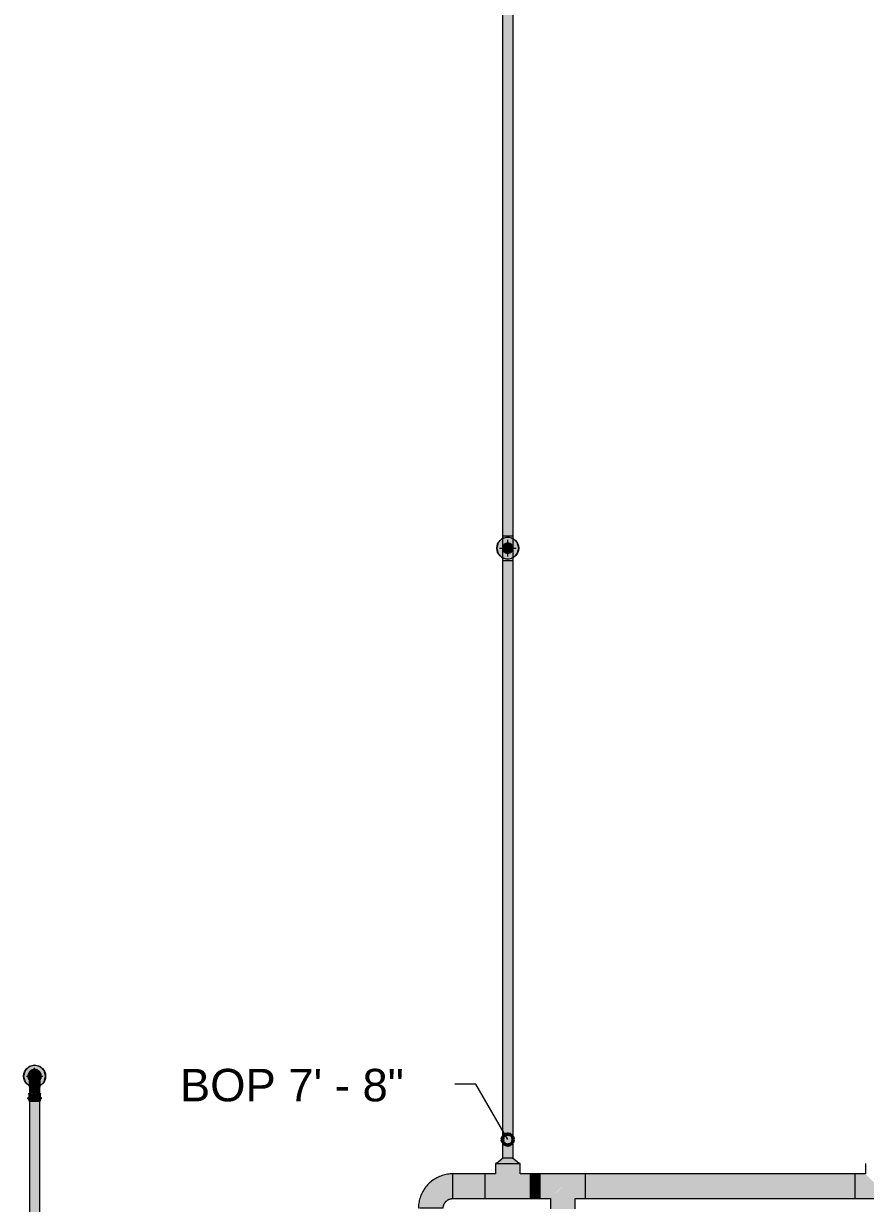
# Model space of a CAD drawing. Header units: inches. Extents: x -3385 to 41, y 7 to 1342.
# Drawn here: x -2274 to -2121, y 656.6 to 871.1 of the extents above; entities that cross this region are included whole.
import ezdxf

# ---------------------------------------------------------------- set-up
doc = ezdxf.new("R2010")
doc.units = ezdxf.units.IN
doc.header["$MEASUREMENT"] = 0
for name, color, linetype, lineweight in [('A-ANNO-NOTE', 131, 'Continuous', 9), ('G-ANNO-DIMS', 111, 'Continuous', 9), ('P-PIPE', 3, 'Continuous', 9), ('P-PIPE-CNTR', 3, 'Continuous', 9)]:
    doc.layers.add(name, color=color, linetype=linetype, lineweight=lineweight)
doc.styles.add('Arial', font='arial.ttf', dxfattribs={"height": 5.901198})

# ---------------------------------------------------------------- blocks, each defined once
blk = doc.blocks.new('Elbow - Welded - Generic - Standard-1105308-LOWER PARKING')
at = {"layer": 'P-PIPE'}
blk.add_hatch(color=256, dxfattribs=at).paths.add_polyline_path([(-2197.74, 655.73), (-2197.51, 656.61), (-2196.86, 657.26), (-2195.98, 657.49), (-2195.97, 658.39), (-2195.98, 661.99), (-2197.6, 661.78), (-2199.11, 661.15), (-2200.41, 660.16), (-2201.4, 658.86), (-2202.03, 657.35), (-2202.24, 655.73), (-2201.11, 655.73), (-2197.78, 655.73)], flags=0)
at = {"layer": 'P-PIPE', "flags": 128}
for points in [[(-2199.64, 660.81), (-2199.84, 660.66), (-2200.04, 660.5), (-2200.22, 660.33), (-2200.4, 660.16), (-2200.58, 659.98), (-2200.74, 659.79), (-2200.9, 659.6), (-2201.05, 659.4), (-2201.2, 659.19), (-2201.33, 658.98), (-2201.46, 658.76), (-2201.57, 658.54), (-2201.68, 658.32), (-2201.78, 658.09), (-2201.87, 657.85), (-2201.95, 657.62), (-2202.02, 657.38), (-2202.08, 657.13), (-2202.13, 656.89), (-2202.18, 656.64), (-2202.21, 656.39), (-2202.23, 656.14), (-2202.24, 655.89), (-2202.24, 655.73)], [(-2195.98, 661.99), (-2196.23, 661.99), (-2196.48, 661.97), (-2196.73, 661.95), (-2196.98, 661.91), (-2197.22, 661.87), (-2197.47, 661.81), (-2197.71, 661.75), (-2197.95, 661.67), (-2198.18, 661.59), (-2198.42, 661.5), (-2198.65, 661.4), (-2198.87, 661.28), (-2199.09, 661.16), (-2199.31, 661.04), (-2199.52, 660.9), (-2199.64, 660.81)], [(-2197.74, 655.73), (-2197.74, 655.8), (-2197.74, 655.87), (-2197.73, 655.94), (-2197.72, 656.01), (-2197.71, 656.08), (-2197.69, 656.15), (-2197.67, 656.22), (-2197.65, 656.28), (-2197.63, 656.35), (-2197.6, 656.41), (-2197.57, 656.48), (-2197.54, 656.54), (-2197.51, 656.6), (-2197.47, 656.67), (-2197.43, 656.72), (-2197.39, 656.78), (-2197.35, 656.84), (-2197.3, 656.89), (-2197.26, 656.94), (-2197.21, 656.99), (-2197.16, 657.04), (-2197.1, 657.09), (-2197.05, 657.13), (-2197.01, 657.16)], [(-2197.01, 657.16), (-2196.95, 657.2), (-2196.89, 657.24), (-2196.83, 657.27), (-2196.77, 657.31), (-2196.7, 657.34), (-2196.64, 657.36), (-2196.57, 657.39), (-2196.51, 657.41), (-2196.44, 657.43), (-2196.37, 657.45), (-2196.3, 657.46), (-2196.23, 657.47), (-2196.16, 657.48), (-2196.09, 657.49), (-2196.02, 657.49), (-2195.98, 657.49)]]:
    blk.add_lwpolyline(points, dxfattribs=at)
at = {"layer": 'P-PIPE'}
for centre, major_axis, ratio, start_param, end_param in [((-2195.98, 659.74), (0, 2.25), 0.00289, 6.023469, 6.283185), ((-2195.98, 659.74), (0, 2.25), 0.00289, 5.76167, 6.022055), ((-2195.98, 659.74), (0, 2.25), 0.00289, 5.49987, 5.759952), ((-2195.98, 659.74), (0, 2.25), 0.00289, 5.238071, 5.498007), ((-2195.98, 659.74), (0, 2.25), 0.00289, 4.976272, 5.236112), ((-2195.98, 659.74), (0, 2.25), 0.00289, 4.714472, 4.974236), ((-2195.98, 659.74), (0, 2.25), 0.00289, 4.452673, 4.712366), ((-2195.98, 659.74), (0, 2.25), 0.00289, 4.190874, 4.45049), ((-2195.98, 659.74), (0, 2.25), 0.00289, 3.929074, 4.188595), ((-2195.98, 659.74), (0, 2.25), 0.00289, 3.405475, 3.664554), ((-2195.98, 659.74), (0, 2.25), 0.00289, 3.143676, 3.27354), ((-2195.98, 659.74), (0, 2.25), 0.00289, 3.667275, 3.926651), ((-2199.99, 655.73), (2.25, 0), 0.002083, 3.00924, 3.138703), ((-2199.99, 655.73), (2.25, 0), 0.002083, 2.747441, 2.876904), ((-2199.99, 655.73), (2.25, 0), 0.002083, 2.356663, 2.615104), ((-2199.99, 655.73), (2.25, 0), 0.002083, 2.094664, 2.353305), ((-2199.99, 655.73), (2.25, 0), 0.002083, 1.832733, 2.091506), ((-2199.99, 655.73), (-2.25, 0), 0.002083, 4.712421, 4.971299), ((-2199.99, 655.73), (2.25, 0), 0.002083, 1.308931, 1.567907), ((-2199.99, 655.73), (2.25, 0), 0.002083, 1.047025, 1.306107), ((-2199.99, 655.73), (2.25, 0), 0.002083, 0.785093, 1.044308), ((-2199.99, 655.73), (2.25, 0), 0.002083, 0.523092, 0.782509), ((-2199.99, 655.73), (2.25, 0), 0.002083, 0.391246, 0.520709), ((-2199.99, 655.73), (2.25, 0), 0.002083, 0, 0.25891)]:
    blk.add_ellipse(centre, major_axis=major_axis, ratio=ratio, start_param=start_param, end_param=end_param, dxfattribs=at)
blk = doc.blocks.new('Victaulic-VicPress316-Elbow 90-45deg Style P568_P571 - Standard-V7-LOWER PARKING')
at = {"layer": 'P-PIPE'}
for points in [[(-2272, 678.52), (-2272, 678.68), (-2272.62, 678.89), (-2273.01, 679.42), (-2273.01, 680.07), (-2272.62, 680.6), (-2272, 680.8), (-2272, 680.97), (-2272.24, 680.94), (-2272.47, 680.87), (-2272.89, 680.57), (-2273.05, 680.38), (-2273.17, 680.07), (-2273.22, 679.74), (-2273.17, 679.4), (-2273.02, 679.08), (-2272.85, 678.89), (-2272.47, 678.61), (-2272.24, 678.54)], [(-2272, 678.68), (-2272, 678.79), (-2272.26, 678.83), (-2272.48, 678.92), (-2272.67, 679.07), (-2272.82, 679.27), (-2272.92, 679.5), (-2272.95, 679.74), (-2272.9, 680.04), (-2272.89, 680.05), (-2272.82, 680.22), (-2272.67, 680.41), (-2272.48, 680.57), (-2272.25, 680.66), (-2272, 680.69), (-2272, 680.8), (-2272.62, 680.6), (-2273.01, 680.07), (-2273.01, 679.42), (-2272.62, 678.89), (-2272, 678.68)], [(-2272, 678.52), (-2271.76, 678.54), (-2271.53, 678.61), (-2271.11, 678.92), (-2270.95, 679.11), (-2270.83, 679.41), (-2270.78, 679.74), (-2270.84, 680.09), (-2270.95, 680.38), (-2271.15, 680.6), (-2271.53, 680.87), (-2272, 680.88), (-2272, 680.8), (-2271.38, 680.6), (-2270.99, 680.07), (-2270.99, 679.42), (-2271.38, 678.89), (-2272, 678.68), (-2272, 678.54)], [(-2272, 678.68), (-2271.38, 678.89), (-2270.99, 679.42), (-2270.99, 680.07), (-2271.38, 680.6), (-2272, 680.8), (-2272, 680.69), (-2271.74, 680.65), (-2271.53, 680.57), (-2271.33, 680.41), (-2271.18, 680.22), (-2271.08, 679.99), (-2271.05, 679.74), (-2271.1, 679.45), (-2271.11, 679.43), (-2271.18, 679.27), (-2271.33, 679.07), (-2271.53, 678.92), (-2271.75, 678.83), (-2272, 678.79), (-2272, 678.72)], [(-2272.25, 677.73), (-2272, 677.73), (-2272, 678.52), (-2272.26, 678.55), (-2272.5, 678.63), (-2272.89, 678.92), (-2272.95, 678.97), (-2272.94, 677.73), (-2272.32, 677.73)], [(-2272, 677.73), (-2271.05, 677.73), (-2271.06, 678.97), (-2271.15, 678.89), (-2271.54, 678.61), (-2271.78, 678.54), (-2272, 678.52), (-2272, 677.76)], [(-2271.46, 678.97), (-2271.44, 678.98), (-2271.45, 678.97)], [(-2272.2, 675.57), (-2272, 675.57), (-2272, 675.9), (-2273.01, 675.9), (-2273.22, 675.73), (-2273.17, 675.62), (-2273.01, 675.57), (-2272.31, 675.57)], [(-2272.62, 676.45), (-2272, 676.45), (-2272, 676.67), (-2272.28, 676.64), (-2272.61, 676.66), (-2272.73, 676.65), (-2272.85, 676.65), (-2272.91, 676.67), (-2273.01, 676.61), (-2273.03, 676.57), (-2273.01, 676.45), (-2272.73, 676.45)], [(-2272.47, 675.9), (-2272, 675.9), (-2272, 676.45), (-2273.01, 676.45), (-2273.01, 675.9), (-2272.62, 675.9)], [(-2272.25, 676.64), (-2272.2, 676.64), (-2272, 676.67), (-2272, 677.73), (-2272.95, 677.73), (-2272.95, 676.65), (-2272.89, 676.67), (-2272.81, 676.64), (-2272.73, 676.65), (-2272.65, 676.65), (-2272.54, 676.67), (-2272.44, 676.66), (-2272.25, 676.64)], [(-2271.18, 676.64), (-2271.17, 676.64), (-2271.1, 676.67), (-2271.05, 676.65), (-2271.06, 677.73), (-2272, 677.73), (-2272, 676.67), (-2271.68, 676.64), (-2271.38, 676.66), (-2271.27, 676.65), (-2271.18, 676.64)], [(-2270.99, 676.45), (-2270.97, 676.57), (-2271.02, 676.63), (-2271.11, 676.67), (-2271.18, 676.64), (-2271.46, 676.67), (-2271.54, 676.65), (-2271.79, 676.65), (-2272, 676.67), (-2272, 676.45), (-2271.18, 676.45)], [(-2272, 675.9), (-2270.99, 675.9), (-2270.99, 676.45), (-2272, 676.45), (-2272, 675.9)], [(-2272, 675.57), (-2270.95, 675.58), (-2270.83, 675.62), (-2270.78, 675.73), (-2270.84, 675.79), (-2270.99, 675.9), (-2272, 675.9), (-2272, 675.65)], [(-2272.89, 675.19), (-2272, 675.19), (-2272, 675.57), (-2273.01, 675.57), (-2273.01, 675.19)], [(-2271.69, 675.19), (-2270.99, 675.19), (-2270.99, 675.57), (-2272, 675.57), (-2272, 675.19)]]:
    blk.add_hatch(color=256, dxfattribs=at).paths.add_polyline_path(points, flags=0)
for p, q in [((-2271.05, 679.79), (-2271.05, 679.75)), ((-2273.06, 676.45), (-2273.06, 675.9)), ((-2272, 675.9), (-2273.01, 675.9)), ((-2272.95, 677.73), (-2272.95, 676.63)), ((-2272.54, 676.67), (-2272.58, 676.67)), ((-2270.99, 675.9), (-2272, 675.9)), ((-2271.42, 676.67), (-2271.46, 676.67)), ((-2271.05, 676.63), (-2271.05, 677.73)), ((-2270.94, 675.9), (-2270.94, 676.45)), ((-2273.06, 675.57), (-2273.06, 675.19)), ((-2272, 675.57), (-2273.01, 675.57)), ((-2273.01, 675.19), (-2272, 675.19)), ((-2270.99, 675.57), (-2272, 675.57)), ((-2272, 675.19), (-2270.99, 675.19)), ((-2270.94, 675.19), (-2270.94, 675.57))]:
    blk.add_line(p, q, dxfattribs=at)
at = {"layer": 'P-PIPE', "flags": 128}
for points in [[(-2272, 680.97), (-2272.05, 680.97), (-2272.1, 680.96), (-2272.15, 680.96), (-2272.19, 680.95), (-2272.24, 680.94), (-2272.29, 680.93), (-2272.34, 680.92), (-2272.38, 680.9), (-2272.43, 680.89), (-2272.48, 680.87), (-2272.52, 680.85), (-2272.56, 680.83), (-2272.61, 680.8), (-2272.65, 680.78), (-2272.69, 680.75), (-2272.73, 680.72), (-2272.77, 680.69), (-2272.81, 680.66), (-2272.84, 680.63), (-2272.88, 680.6), (-2272.91, 680.56), (-2272.94, 680.52), (-2272.97, 680.48), (-2273, 680.44), (-2273.03, 680.4), (-2273.05, 680.36), (-2273.08, 680.32), (-2273.1, 680.28), (-2273.12, 680.23), (-2273.14, 680.19), (-2273.16, 680.14), (-2273.17, 680.09), (-2273.18, 680.05), (-2273.2, 680), (-2273.21, 679.95), (-2273.21, 679.9), (-2273.22, 679.85), (-2273.22, 679.8), (-2273.22, 679.76), (-2273.22, 679.71), (-2273.22, 679.66), (-2273.22, 679.61), (-2273.21, 679.56), (-2273.2, 679.51), (-2273.19, 679.46), (-2273.18, 679.42), (-2273.17, 679.37), (-2273.15, 679.32), (-2273.13, 679.28), (-2273.11, 679.23), (-2273.09, 679.19), (-2273.07, 679.15), (-2273.04, 679.1), (-2273.02, 679.06), (-2272.99, 679.02), (-2272.96, 678.98), (-2272.93, 678.95), (-2272.9, 678.91), (-2272.86, 678.87), (-2272.83, 678.84), (-2272.79, 678.81), (-2272.75, 678.78), (-2272.71, 678.75), (-2272.67, 678.72), (-2272.63, 678.69), (-2272.59, 678.67), (-2272.54, 678.65), (-2272.5, 678.63), (-2272.46, 678.61), (-2272.41, 678.59), (-2272.36, 678.57), (-2272.32, 678.56), (-2272.27, 678.55), (-2272.22, 678.54), (-2272.17, 678.53), (-2272.12, 678.53), (-2272.08, 678.52), (-2272.03, 678.52), (-2272, 678.52)], [(-2272, 678.52), (-2271.95, 678.52), (-2271.9, 678.52), (-2271.85, 678.53), (-2271.8, 678.53), (-2271.76, 678.54), (-2271.71, 678.55), (-2271.66, 678.57), (-2271.61, 678.58), (-2271.57, 678.6), (-2271.52, 678.62), (-2271.48, 678.64), (-2271.43, 678.66), (-2271.39, 678.68), (-2271.35, 678.71), (-2271.31, 678.73), (-2271.27, 678.76), (-2271.23, 678.79), (-2271.19, 678.82), (-2271.16, 678.86), (-2271.12, 678.89), (-2271.09, 678.93), (-2271.06, 678.96), (-2271.03, 679), (-2271, 679.04), (-2270.97, 679.08), (-2270.94, 679.12), (-2270.92, 679.17), (-2270.9, 679.21), (-2270.88, 679.25), (-2270.86, 679.3), (-2270.84, 679.35), (-2270.83, 679.39), (-2270.81, 679.44), (-2270.8, 679.49), (-2270.79, 679.53), (-2270.79, 679.58), (-2270.78, 679.63), (-2270.78, 679.68), (-2270.78, 679.73), (-2270.78, 679.78), (-2270.78, 679.83), (-2270.78, 679.88), (-2270.79, 679.92), (-2270.8, 679.97), (-2270.81, 680.02), (-2270.82, 680.07), (-2270.83, 680.12), (-2270.85, 680.16), (-2270.87, 680.21), (-2270.89, 680.25), (-2270.91, 680.3), (-2270.93, 680.34), (-2270.96, 680.38), (-2270.98, 680.42), (-2271.01, 680.46), (-2271.04, 680.5), (-2271.07, 680.54), (-2271.1, 680.58), (-2271.14, 680.61), (-2271.17, 680.65), (-2271.21, 680.68), (-2271.25, 680.71), (-2271.29, 680.74), (-2271.33, 680.77), (-2271.37, 680.79), (-2271.41, 680.82), (-2271.45, 680.84), (-2271.5, 680.86), (-2271.54, 680.88), (-2271.59, 680.9), (-2271.64, 680.91), (-2271.68, 680.92), (-2271.73, 680.94), (-2271.78, 680.95), (-2271.83, 680.95), (-2271.88, 680.96), (-2271.92, 680.96), (-2271.97, 680.97), (-2272, 680.97)], [(-2272.95, 679.73), (-2272.95, 679.74), (-2272.95, 679.74), (-2272.95, 679.74)], [(-2272.95, 677.73), (-2272.95, 677.81), (-2272.95, 677.89), (-2272.95, 677.97), (-2272.95, 678.05), (-2272.95, 678.13), (-2272.95, 678.21), (-2272.95, 678.28), (-2272.95, 678.36), (-2272.95, 678.44), (-2272.95, 678.51), (-2272.95, 678.59), (-2272.95, 678.66), (-2272.95, 678.73), (-2272.95, 678.8), (-2272.95, 678.87), (-2272.95, 678.93), (-2272.95, 678.99)], [(-2271.05, 679.74), (-2271.05, 679.74), (-2271.05, 679.73)], [(-2271.05, 678.99), (-2271.05, 678.95), (-2271.05, 678.88), (-2271.05, 678.82), (-2271.05, 678.75), (-2271.05, 678.68), (-2271.05, 678.61), (-2271.05, 678.53), (-2271.05, 678.46), (-2271.05, 678.38), (-2271.05, 678.31), (-2271.05, 678.23), (-2271.05, 678.15), (-2271.05, 678.07), (-2271.05, 677.99), (-2271.05, 677.91), (-2271.05, 677.83), (-2271.05, 677.75), (-2271.05, 677.73)], [(-2273.06, 675.57), (-2273.07, 675.57), (-2273.07, 675.57), (-2273.08, 675.57), (-2273.08, 675.57), (-2273.09, 675.57), (-2273.1, 675.57), (-2273.1, 675.57), (-2273.11, 675.58), (-2273.12, 675.58), (-2273.12, 675.58), (-2273.13, 675.58), (-2273.13, 675.59), (-2273.14, 675.59), (-2273.15, 675.59), (-2273.15, 675.6), (-2273.16, 675.6), (-2273.16, 675.6), (-2273.17, 675.61), (-2273.17, 675.61), (-2273.18, 675.62), (-2273.18, 675.62), (-2273.19, 675.63), (-2273.19, 675.63), (-2273.19, 675.64), (-2273.2, 675.64), (-2273.2, 675.65), (-2273.2, 675.66), (-2273.21, 675.66), (-2273.21, 675.67), (-2273.21, 675.67), (-2273.21, 675.68), (-2273.22, 675.69), (-2273.22, 675.69), (-2273.22, 675.7), (-2273.22, 675.7), (-2273.22, 675.71), (-2273.22, 675.72), (-2273.22, 675.72), (-2273.22, 675.73), (-2273.22, 675.74), (-2273.22, 675.74), (-2273.22, 675.75), (-2273.22, 675.76), (-2273.22, 675.76), (-2273.22, 675.77), (-2273.22, 675.78), (-2273.22, 675.78), (-2273.21, 675.79), (-2273.21, 675.8), (-2273.21, 675.8), (-2273.21, 675.81), (-2273.2, 675.81), (-2273.2, 675.82), (-2273.2, 675.82), (-2273.19, 675.83), (-2273.19, 675.83), (-2273.18, 675.84), (-2273.18, 675.84), (-2273.17, 675.85), (-2273.17, 675.85), (-2273.16, 675.86), (-2273.16, 675.86), (-2273.15, 675.87), (-2273.15, 675.87), (-2273.14, 675.87), (-2273.14, 675.88), (-2273.13, 675.88), (-2273.13, 675.88), (-2273.12, 675.89), (-2273.11, 675.89), (-2273.11, 675.89), (-2273.1, 675.89), (-2273.09, 675.89), (-2273.09, 675.89), (-2273.08, 675.9), (-2273.08, 675.9), (-2273.07, 675.9), (-2273.06, 675.9), (-2273.06, 675.9)], [(-2273.06, 676.45), (-2273.06, 676.46), (-2273.06, 676.48), (-2273.06, 676.49), (-2273.06, 676.5), (-2273.05, 676.51), (-2273.05, 676.52), (-2273.05, 676.53), (-2273.04, 676.54), (-2273.04, 676.55), (-2273.04, 676.56), (-2273.03, 676.57), (-2273.03, 676.58), (-2273.02, 676.59), (-2273.02, 676.6), (-2273.01, 676.61), (-2273, 676.62), (-2273, 676.63), (-2272.99, 676.63), (-2272.98, 676.64), (-2272.98, 676.65), (-2272.97, 676.66), (-2272.96, 676.66), (-2272.95, 676.67), (-2272.95, 676.67)], [(-2272, 675.9), (-2272.04, 675.9), (-2272.08, 675.9), (-2272.13, 675.9), (-2272.17, 675.9), (-2272.21, 675.9), (-2272.25, 675.9), (-2272.29, 675.9), (-2272.33, 675.9), (-2272.37, 675.9), (-2272.41, 675.9), (-2272.45, 675.9), (-2272.49, 675.9), (-2272.53, 675.9), (-2272.56, 675.9), (-2272.6, 675.9), (-2272.63, 675.9), (-2272.67, 675.9), (-2272.7, 675.9), (-2272.73, 675.9), (-2272.76, 675.9), (-2272.79, 675.9), (-2272.82, 675.9), (-2272.84, 675.9), (-2272.87, 675.9), (-2272.89, 675.9), (-2272.91, 675.9), (-2272.93, 675.9), (-2272.95, 675.9), (-2272.97, 675.9), (-2272.99, 675.9), (-2273, 675.9), (-2273.01, 675.9), (-2273.03, 675.9), (-2273.04, 675.9), (-2273.04, 675.9), (-2273.05, 675.9), (-2273.05, 675.9), (-2273.06, 675.9), (-2273.06, 675.9), (-2273.06, 675.9)], [(-2273.06, 675.9), (-2273.06, 675.9), (-2273.06, 675.9), (-2273.05, 675.9), (-2273.05, 675.9), (-2273.04, 675.9), (-2273.03, 675.9), (-2273.02, 675.9), (-2273, 675.9)], [(-2270.94, 675.9), (-2270.94, 675.9), (-2270.94, 675.9), (-2270.95, 675.9), (-2270.95, 675.9), (-2270.96, 675.9), (-2270.97, 675.9), (-2270.98, 675.9), (-2270.99, 675.9), (-2271.01, 675.9), (-2271.02, 675.9), (-2271.04, 675.9), (-2271.06, 675.9), (-2271.08, 675.9), (-2271.1, 675.9), (-2271.13, 675.9), (-2271.15, 675.9), (-2271.18, 675.9), (-2271.2, 675.9), (-2271.23, 675.9), (-2271.26, 675.9), (-2271.29, 675.9), (-2271.33, 675.9), (-2271.36, 675.9), (-2271.39, 675.9), (-2271.43, 675.9), (-2271.46, 675.9), (-2271.5, 675.9), (-2271.54, 675.9), (-2271.58, 675.9), (-2271.62, 675.9), (-2271.66, 675.9), (-2271.7, 675.9), (-2271.74, 675.9), (-2271.78, 675.9), (-2271.82, 675.9), (-2271.86, 675.9), (-2271.9, 675.9), (-2271.95, 675.9), (-2271.99, 675.9), (-2272, 675.9)], [(-2271.05, 676.67), (-2271.04, 676.67), (-2271.03, 676.66), (-2271.02, 676.65), (-2271.02, 676.64), (-2271.01, 676.63), (-2271, 676.63), (-2271, 676.62), (-2270.99, 676.61), (-2270.98, 676.6), (-2270.98, 676.59), (-2270.97, 676.58), (-2270.97, 676.57), (-2270.96, 676.56), (-2270.96, 676.55), (-2270.96, 676.54), (-2270.95, 676.53), (-2270.95, 676.52), (-2270.95, 676.51), (-2270.94, 676.5), (-2270.94, 676.49), (-2270.94, 676.48), (-2270.94, 676.47), (-2270.94, 676.46), (-2270.94, 676.45)], [(-2271, 675.9), (-2270.99, 675.9), (-2270.97, 675.9), (-2270.96, 675.9), (-2270.96, 675.9), (-2270.95, 675.9), (-2270.95, 675.9), (-2270.94, 675.9), (-2270.94, 675.9), (-2270.94, 675.9)], [(-2270.94, 675.9), (-2270.93, 675.9), (-2270.93, 675.9), (-2270.92, 675.9), (-2270.91, 675.9), (-2270.91, 675.89), (-2270.9, 675.89), (-2270.9, 675.89), (-2270.89, 675.89), (-2270.88, 675.89), (-2270.88, 675.88), (-2270.87, 675.88), (-2270.86, 675.88), (-2270.86, 675.88), (-2270.85, 675.87), (-2270.85, 675.87), (-2270.84, 675.86), (-2270.84, 675.86), (-2270.83, 675.86), (-2270.83, 675.85), (-2270.82, 675.85), (-2270.82, 675.84), (-2270.81, 675.84), (-2270.81, 675.83), (-2270.81, 675.83), (-2270.8, 675.82), (-2270.8, 675.82), (-2270.8, 675.81), (-2270.79, 675.8), (-2270.79, 675.8), (-2270.79, 675.79), (-2270.79, 675.79), (-2270.78, 675.78), (-2270.78, 675.77), (-2270.78, 675.77), (-2270.78, 675.76), (-2270.78, 675.75), (-2270.78, 675.75), (-2270.78, 675.74), (-2270.78, 675.73), (-2270.78, 675.73), (-2270.78, 675.72), (-2270.78, 675.71), (-2270.78, 675.71), (-2270.78, 675.7), (-2270.78, 675.7), (-2270.78, 675.69), (-2270.78, 675.68), (-2270.79, 675.68), (-2270.79, 675.67), (-2270.79, 675.66), (-2270.79, 675.66), (-2270.8, 675.65), (-2270.8, 675.65), (-2270.8, 675.64), (-2270.81, 675.64), (-2270.81, 675.63), (-2270.82, 675.63), (-2270.82, 675.62), (-2270.82, 675.62), (-2270.83, 675.61), (-2270.83, 675.61), (-2270.84, 675.6), (-2270.84, 675.6), (-2270.85, 675.6), (-2270.86, 675.59), (-2270.86, 675.59), (-2270.87, 675.59), (-2270.87, 675.58), (-2270.88, 675.58), (-2270.89, 675.58), (-2270.89, 675.58), (-2270.9, 675.57), (-2270.9, 675.57), (-2270.91, 675.57), (-2270.92, 675.57), (-2270.92, 675.57), (-2270.93, 675.57), (-2270.94, 675.57), (-2270.94, 675.57)], [(-2273, 675.57), (-2273.01, 675.57), (-2273.03, 675.57), (-2273.04, 675.57), (-2273.04, 675.57), (-2273.05, 675.57), (-2273.05, 675.57), (-2273.06, 675.57), (-2273.06, 675.57), (-2273.06, 675.57)], [(-2273.06, 675.57), (-2273.06, 675.57), (-2273.06, 675.57), (-2273.05, 675.57), (-2273.05, 675.57), (-2273.04, 675.57), (-2273.03, 675.57), (-2273.02, 675.57), (-2273, 675.57), (-2272.99, 675.57), (-2272.98, 675.57), (-2272.96, 675.57), (-2272.94, 675.57), (-2272.92, 675.57), (-2272.9, 675.57), (-2272.87, 675.57), (-2272.85, 675.57), (-2272.82, 675.57), (-2272.8, 675.57), (-2272.77, 675.57), (-2272.74, 675.57), (-2272.71, 675.57), (-2272.67, 675.57), (-2272.64, 675.57), (-2272.61, 675.57), (-2272.57, 675.57), (-2272.54, 675.57), (-2272.5, 675.57), (-2272.46, 675.57), (-2272.42, 675.57), (-2272.38, 675.57), (-2272.34, 675.57), (-2272.3, 675.57), (-2272.26, 675.57), (-2272.22, 675.57), (-2272.18, 675.57), (-2272.14, 675.57), (-2272.1, 675.57), (-2272.05, 675.57), (-2272.01, 675.57), (-2272, 675.57)], [(-2272, 675.57), (-2271.96, 675.57), (-2271.92, 675.57), (-2271.87, 675.57), (-2271.83, 675.57), (-2271.79, 675.57), (-2271.75, 675.57), (-2271.71, 675.57), (-2271.67, 675.57), (-2271.63, 675.57), (-2271.59, 675.57), (-2271.55, 675.57), (-2271.51, 675.57), (-2271.47, 675.57), (-2271.44, 675.57), (-2271.4, 675.57), (-2271.37, 675.57), (-2271.33, 675.57), (-2271.3, 675.57), (-2271.27, 675.57), (-2271.24, 675.57), (-2271.21, 675.57), (-2271.18, 675.57), (-2271.16, 675.57), (-2271.13, 675.57), (-2271.11, 675.57), (-2271.09, 675.57), (-2271.07, 675.57), (-2271.05, 675.57), (-2271.03, 675.57), (-2271.01, 675.57), (-2271, 675.57), (-2270.99, 675.57), (-2270.97, 675.57), (-2270.96, 675.57), (-2270.96, 675.57), (-2270.95, 675.57), (-2270.95, 675.57), (-2270.94, 675.57), (-2270.94, 675.57), (-2270.94, 675.57)], [(-2270.94, 675.57), (-2270.94, 675.57), (-2270.94, 675.57), (-2270.95, 675.57), (-2270.95, 675.57), (-2270.96, 675.57), (-2270.97, 675.57), (-2270.98, 675.57), (-2270.99, 675.57)]]:
    blk.add_lwpolyline(points, dxfattribs=at)
at = {"layer": 'P-PIPE'}
for radius, start, end in [(1.06, 90, 270), (0.95, 160.6944, 162), (0.95, 124.5945, 127.6519), (1.06, 270, 90), (0.95, 52.2833, 55.4607), (0.95, 18, 19.4254), (0.95, 198, 199.3056), (0.95, 232.3481, 235.4055), (0.95, 304.5393, 307.7167), (0.95, 340.5746, 342)]:
    blk.add_arc((-2272, 679.74), radius, start, end, dxfattribs=at)

msp = doc.modelspace()

# ---------------------------------------------------------------- hatches: boundary and pattern name
at = {"layer": 'A-ANNO-NOTE'}
h = msp.add_hatch(color=256, dxfattribs=at)
edge = h.paths.add_edge_path(flags=0)
edge.add_arc((-2186, 775.743), 2, 0, 360)
for points in [[(-2186, 773.743), (-2185, 774.011), (-2184.268, 774.743), (-2184, 775.743), (-2184.268, 776.743), (-2185, 777.475), (-2186, 777.743), (-2187, 777.475), (-2187.732, 776.743), (-2188, 775.743), (-2187.732, 774.743), (-2187, 774.011)], [(-2272, 677.743), (-2271, 678.011), (-2270.268, 678.743), (-2270, 679.743), (-2270.268, 680.743), (-2271, 681.475), (-2272, 681.743), (-2273, 681.475), (-2273.732, 680.743), (-2274, 679.743), (-2273.732, 678.743), (-2273, 678.011), (-2272.369, 677.842)]]:
    msp.add_hatch(color=256, dxfattribs=at).paths.add_polyline_path(points, flags=0)
h = msp.add_hatch(color=256, dxfattribs=at)
edge = h.paths.add_edge_path(flags=0)
edge.add_arc((-2272, 679.743), 2, 0, 360)
at = {"layer": 'P-PIPE'}
h = msp.add_hatch(color=256, dxfattribs=at)
h.paths.add_polyline_path([(-2186.672, 777.984), (-2186.672, 777.984), (-2186.672, 782.651)], flags=0)
h.paths.add_polyline_path([(-2185.999, 777.982), (-2185.999, 917.494), (-2186.949, 917.497), (-2186.949, 777.986), (-2186.473, 777.983), (-2186.245, 777.983)], flags=0)
for points in [[(-2185.999, 777.982), (-2185.049, 777.986), (-2185.049, 917.498), (-2185.524, 917.495), (-2185.999, 917.494), (-2185.999, 782.651)], [(-2186, 774.793), (-2185.754, 774.825), (-2185.525, 774.92), (-2185.328, 775.071), (-2185.177, 775.268), (-2185.082, 775.497), (-2185.05, 775.743), (-2185.082, 775.989), (-2185.177, 776.218), (-2185.328, 776.415), (-2185.525, 776.566), (-2185.754, 776.66), (-2186, 776.693), (-2186.246, 776.66), (-2186.475, 776.566), (-2186.672, 776.415), (-2186.823, 776.218), (-2186.918, 775.989), (-2186.95, 775.743), (-2186.918, 775.497), (-2186.823, 775.268), (-2186.672, 775.071), (-2186.475, 774.92), (-2186.246, 774.825)], [(-2185.999, 664.904), (-2185.999, 773.494), (-2186.949, 773.497), (-2186.949, 664.908), (-2186.474, 664.905), (-2186.245, 664.904)], [(-2185.999, 664.904), (-2185.049, 664.908), (-2185.049, 773.498), (-2185.524, 773.495), (-2185.999, 773.494), (-2185.999, 672.687)], [(-2272, 678.793), (-2271.754, 678.825), (-2271.525, 678.92), (-2271.328, 679.071), (-2271.177, 679.268), (-2271.082, 679.497), (-2271.05, 679.743), (-2271.082, 679.989), (-2271.177, 680.218), (-2271.328, 680.415), (-2271.525, 680.566), (-2271.754, 680.66), (-2272, 680.693), (-2272.246, 680.66), (-2272.475, 680.566), (-2272.672, 680.415), (-2272.823, 680.218), (-2272.918, 679.989), (-2272.95, 679.743), (-2272.918, 679.497), (-2272.823, 679.268), (-2272.672, 679.071), (-2272.475, 678.92), (-2272.246, 678.825)], [(-2272, 593.658), (-2272.004, 675.193), (-2272.95, 675.193), (-2272.95, 593.658), (-2272.246, 593.658)], [(-2272, 593.658), (-2271.05, 593.658), (-2271.05, 675.193), (-2272, 675.193), (-2272, 603.96)], [(-2185.993, 659.734), (-2183.75, 661.993), (-2183.75, 663.877), (-2184.404, 663.87), (-2187.945, 663.872), (-2188.249, 663.877), (-2188.249, 661.993), (-2186.576, 660.316), (-2186.296, 660.037)], [(-2186.453, 663.868), (-2183.937, 663.877), (-2185.187, 664.906), (-2186.822, 664.9), (-2188.062, 663.877), (-2186.867, 663.869), (-2186.474, 663.869)], [(-2192.202, 659.743), (-2190.127, 659.743), (-2190.133, 661.993), (-2195.977, 661.993), (-2195.973, 661.334), (-2195.971, 659.743)], [(-2171.866, 657.493), (-2171.861, 658.392), (-2171.866, 661.993), (-2180.133, 661.993), (-2180.129, 661.341), (-2180.132, 657.493), (-2178.249, 657.493), (-2176.576, 659.17), (-2175.993, 659.752), (-2173.749, 657.493)], [(-2157.252, 659.743), (-2122.886, 659.743), (-2122.893, 661.993), (-2171.866, 661.993), (-2171.861, 661.334), (-2171.859, 659.743)], [(-2195.252, 657.493), (-2190.133, 657.493), (-2190.129, 658.152), (-2190.127, 659.743), (-2195.971, 659.743), (-2195.974, 657.493)], [(-2173.749, 655.609), (-2173.749, 657.493), (-2174.077, 657.828), (-2175.993, 659.752), (-2178.249, 657.493), (-2178.249, 655.609), (-2177.586, 655.616), (-2174.048, 655.614), (-2173.789, 655.61)], [(-2139.777, 657.493), (-2122.893, 657.493), (-2122.888, 658.152), (-2122.886, 659.743), (-2171.859, 659.743), (-2171.864, 657.493), (-2157.252, 657.493)]]:
    msp.add_hatch(color=256, dxfattribs=at).paths.add_polyline_path(points, flags=0)
h = msp.add_hatch(color=256, dxfattribs=at)
h.paths.add_polyline_path([(-2186.95, 775.742), (-2186.918, 775.989), (-2186.787, 776.275), (-2186.654, 776.432), (-2186.442, 776.579), (-2186.245, 776.661), (-2185.999, 776.693), (-2186, 777.982), (-2186.95, 777.986), (-2186.95, 775.743)], flags=0)
h.paths.add_polyline_path([(-2185.999, 773.494), (-2186.009, 774.793), (-2186.253, 774.826), (-2186.477, 774.921), (-2186.674, 775.073), (-2186.84, 775.309), (-2186.879, 775.38), (-2186.933, 775.56), (-2186.95, 775.742), (-2186.95, 773.498), (-2186.474, 773.495), (-2186.246, 773.494)], flags=0)
h = msp.add_hatch(color=256, dxfattribs=at)
h.paths.add_polyline_path([(-2185.999, 774.792), (-2185.749, 774.826), (-2185.521, 774.921), (-2185.324, 775.075), (-2185.174, 775.272), (-2185.081, 775.5), (-2185.05, 775.752), (-2185.082, 775.991), (-2185.179, 776.221), (-2185.329, 776.416), (-2185.527, 776.567), (-2185.755, 776.661), (-2186.002, 776.693), (-2186.246, 776.66), (-2186.475, 776.565), (-2186.672, 776.414), (-2186.823, 776.217), (-2186.918, 775.988), (-2186.95, 775.74), (-2186.917, 775.495), (-2186.822, 775.265), (-2186.67, 775.068), (-2186.472, 774.918), (-2186.242, 774.823), (-2186, 774.792)], flags=0)
h.paths.add_polyline_path([(-2186, 774.793), (-2186.252, 774.828), (-2186.475, 774.92), (-2186.674, 775.074), (-2186.823, 775.268), (-2186.918, 775.499), (-2186.95, 775.743), (-2186.917, 775.989), (-2186.823, 776.218), (-2186.671, 776.415), (-2186.475, 776.566), (-2186.244, 776.661), (-2186, 776.693), (-2185.75, 776.659), (-2185.525, 776.566), (-2185.324, 776.409), (-2185.177, 776.218), (-2185.082, 775.989), (-2185.051, 775.738), (-2185.087, 775.487), (-2185.177, 775.268), (-2185.328, 775.071), (-2185.527, 774.919), (-2185.757, 774.825)], flags=0)
h = msp.add_hatch(color=256, dxfattribs=at)
h.paths.add_polyline_path([(-2185.049, 775.742), (-2185.049, 777.986), (-2185.524, 777.983), (-2185.999, 777.982), (-2185.997, 776.693), (-2185.745, 776.659), (-2185.523, 776.565), (-2185.326, 776.413), (-2185.159, 776.176), (-2185.12, 776.104), (-2185.066, 775.925), (-2185.05, 775.756)], flags=0)
h.paths.add_polyline_path([(-2185.999, 773.494), (-2185.049, 773.498), (-2185.05, 775.729), (-2185.082, 775.493), (-2185.212, 775.209), (-2185.346, 775.052), (-2185.538, 774.913), (-2185.753, 774.824), (-2185.999, 774.792), (-2185.999, 774.682)], flags=0)
h = msp.add_hatch(color=256, dxfattribs=at)
h.paths.add_polyline_path([(-2181.866, 657.493), (-2181.861, 658.145), (-2181.866, 661.993), (-2183.75, 661.993), (-2184.077, 661.658), (-2185.993, 659.734), (-2188.249, 661.993), (-2190.133, 661.993), (-2190.128, 661.094), (-2190.132, 657.493)], flags=0)
h.paths.add_polyline_path([(-2190.13, 661.8), (-2190.13, 661.8), (-2188.208, 661.89)], flags=0)
h = msp.add_hatch(color=256, dxfattribs=at)
h.paths.add_polyline_path([(-2180.132, 661.916), (-2180.133, 661.993), (-2181.866, 661.993), (-2181.864, 661.916)], flags=0)
h.paths.add_polyline_path([(-2180.13, 661.692), (-2180.132, 661.916), (-2181.864, 661.914), (-2181.862, 661.692)], flags=0)
h.paths.add_polyline_path([(-2181.859, 659.743), (-2180.127, 659.743), (-2180.13, 661.692), (-2181.862, 661.687), (-2181.859, 659.743)], flags=0)
h = msp.add_hatch(color=256, dxfattribs=at)
h.paths.add_polyline_path([(-2122.303, 657.493), (-2114.625, 657.494), (-2114.621, 658.145), (-2114.625, 661.993), (-2116.509, 661.993), (-2116.836, 661.658), (-2118.753, 659.734), (-2121.009, 661.993), (-2122.893, 661.993), (-2122.888, 661.094), (-2122.891, 657.493)], flags=0)
h.paths.add_polyline_path([(-2122.886, 660.316), (-2122.886, 660.316), (-2122.303, 660.32)], flags=0)
h = msp.add_hatch(color=256, dxfattribs=at)
h.paths.add_polyline_path([(-2181.866, 657.493), (-2180.133, 657.494), (-2180.132, 657.57), (-2181.864, 657.567), (-2181.865, 657.531)], flags=0)
h.paths.add_polyline_path([(-2181.864, 657.57), (-2180.132, 657.573), (-2180.127, 659.743), (-2181.859, 659.743), (-2181.863, 657.68)], flags=0)

# ---------------------------------------------------------------- linework, layer by layer
at = {"layer": 'A-ANNO-NOTE'}
for p, q in [((-2187.732, 776.743), (-2188, 775.743)), ((-2187, 777.475), (-2187.732, 776.743)), ((-2186, 777.743), (-2187, 777.475)), ((-2185, 777.475), (-2186, 777.743)), ((-2184.268, 776.743), (-2185, 777.475)), ((-2184, 775.743), (-2184.268, 776.743)), ((-2188, 775.743), (-2187.732, 774.743)), ((-2187.732, 774.743), (-2187, 774.011)), ((-2185, 774.011), (-2184.268, 774.743)), ((-2184.268, 774.743), (-2184, 775.743)), ((-2187, 774.011), (-2186, 773.743)), ((-2186, 773.743), (-2185, 774.011)), ((-2273.732, 680.743), (-2274, 679.743)), ((-2273, 681.475), (-2273.732, 680.743)), ((-2272, 681.743), (-2273, 681.475)), ((-2271, 681.475), (-2272, 681.743)), ((-2270.268, 680.743), (-2271, 681.475)), ((-2270, 679.743), (-2270.268, 680.743)), ((-2274, 679.743), (-2273.732, 678.743)), ((-2273.732, 678.743), (-2273, 678.011)), ((-2273, 678.011), (-2272.369, 677.842)), ((-2272.369, 677.842), (-2272, 677.743)), ((-2272, 677.743), (-2271, 678.011)), ((-2271, 678.011), (-2270.268, 678.743)), ((-2270.268, 678.743), (-2270, 679.743))]:
    msp.add_line(p, q, dxfattribs=at)
for centre in [(-2186, 775.743), (-2272, 679.743)]:
    msp.add_circle(centre, 2, dxfattribs=at)
at = {"layer": 'G-ANNO-DIMS'}
for p, q in [((-2191.795, 678.267), (-2203.707, 678.267)), ((-2185.999, 668.229), (-2191.795, 678.267))]:
    msp.add_line(p, q, dxfattribs=at)
at = {"layer": 'G-ANNO-DIMS', "lineweight": 50}
msp.add_circle((-2185.999, 668.229), 1, dxfattribs=at)
at = {"layer": 'P-PIPE'}
for p, q in [((-2186.949, 917.498), (-2186.949, 777.986)), ((-2185.049, 777.986), (-2185.049, 917.498)), ((-2186.95, 777.986), (-2186.95, 773.498)), ((-2185.049, 773.498), (-2185.049, 777.986)), ((-2186.949, 773.498), (-2186.949, 664.908)), ((-2185.049, 664.908), (-2185.049, 773.498)), ((-2272.95, 675.193), (-2272.95, 593.658)), ((-2271.05, 593.658), (-2271.05, 675.193)), ((-2188.249, 663.877), (-2188.249, 661.993)), ((-2186.812, 664.908), (-2188.062, 663.877)), ((-2183.937, 663.877), (-2185.187, 664.908)), ((-2183.75, 661.993), (-2183.75, 663.877)), ((-2121.009, 663.877), (-2121.009, 661.993)), ((-2190.133, 661.993), (-2195.977, 661.993)), ((-2188.249, 661.993), (-2190.133, 661.993)), ((-2181.866, 661.993), (-2183.75, 661.993)), ((-2180.133, 661.993), (-2181.866, 661.993)), ((-2171.866, 661.993), (-2180.133, 661.993)), ((-2122.893, 661.993), (-2171.866, 661.993)), ((-2121.009, 661.993), (-2122.893, 661.993)), ((-2195.977, 657.493), (-2190.133, 657.493)), ((-2190.133, 657.493), (-2181.866, 657.493)), ((-2181.866, 657.493), (-2180.133, 657.493)), ((-2180.133, 657.493), (-2178.249, 657.493)), ((-2178.249, 657.493), (-2178.249, 655.609)), ((-2173.75, 657.493), (-2171.866, 657.493)), ((-2173.749, 655.609), (-2173.749, 657.493)), ((-2171.866, 657.493), (-2122.893, 657.493)), ((-2122.893, 657.493), (-2114.625, 657.493))]:
    msp.add_line(p, q, dxfattribs=at)
for centre, radius, start, end in [((-2186, 775.743), 0.95, 0, 180), ((-2186, 776.218), 0.475, 270, 90), ((-2186, 775.743), 0.95, 180, 0), ((-2186, 775.268), 0.475, 90, 270), ((-2272, 679.743), 0.95, 0, 180), ((-2272, 680.218), 0.475, 270, 90), ((-2272, 679.743), 0.95, 180, 0), ((-2272, 679.268), 0.475, 90, 270)]:
    msp.add_arc(centre, radius, start, end, dxfattribs=at)
for centre, major_axis, ratio, start_param, end_param in [((-2185.999, 777.986), (0.951, 0), 0.0041666, 3.1415927, 3.403392), ((-2185.999, 777.986), (0.951, 0), 0.0041666, 3.4054884, 3.6651914), ((-2185.999, 777.986), (0.951, 0), 0.0041666, 3.6663729, 3.9269908), ((-2185.999, 777.986), (0.95, 0), 0.0041666, 3.6651914, 3.9260253), ((-2185.999, 777.986), (0.951, 0), 0.0041666, 3.9277311, 4.1887902), ((-2185.999, 777.986), (0.95, 0), 0.0041666, 3.9269908, 4.1882663), ((-2185.999, 777.986), (0.951, 0), 0.0041666, 4.1892397, 4.4505896), ((-2185.999, 777.986), (0.95, 0), 0.0041666, 4.1887902, 4.4503567), ((-2185.999, 777.986), (0.951, 0), 0.0041666, 4.4508064, 4.712389), ((-2185.999, 777.986), (0.95, 0), 0.0041666, 4.4505896, 4.712389), ((-2185.999, 777.986), (0.951, 0), 0.0041666, 4.712389, 4.9739716), ((-2185.999, 777.986), (0.95, 0), 0.0041666, 4.712389, 4.9741884), ((-2185.999, 777.986), (0.951, 0), 0.0041666, 4.9741884, 5.2355383), ((-2185.999, 777.986), (0.95, 0), 0.0041666, 4.9744212, 5.2359878), ((-2185.999, 777.986), (0.951, 0), 0.0041666, 5.2359878, 5.4970469), ((-2185.999, 777.986), (0.95, 0), 0.0041666, 5.2365116, 5.4977871), ((-2185.999, 777.986), (0.951, 0), 0.0041666, 5.4977871, 5.758405), ((-2185.999, 777.986), (0.95, 0), 0.0041666, 5.4987526, 5.7595865), ((-2185.999, 777.986), (0.951, 0), 0.0041666, 5.7595865, 6.0192896), ((-2185.999, 777.986), (0.951, 0), 0.0041666, 6.0213859, 6.2831853), ((-2185.999, 773.498), (0.951, 0), 0.0041666, 3.1415927, 4.712389), ((-2185.999, 773.498), (0.95, 0), 0.0041666, 3.6651914, 3.9260253), ((-2185.999, 773.498), (0.95, 0), 0.0041666, 3.9269908, 4.1882663), ((-2185.999, 773.498), (0.95, 0), 0.0041666, 4.1887902, 4.4503567), ((-2185.999, 773.498), (0.95, 0), 0.0041666, 4.4505896, 4.712389), ((-2185.999, 773.498), (0.951, 0), 0.0041666, 4.712389, 6.2831853), ((-2185.999, 773.498), (0.95, 0), 0.0041666, 4.712389, 4.9741884), ((-2185.999, 773.498), (0.95, 0), 0.0041666, 4.9744212, 5.2359878), ((-2185.999, 773.498), (0.95, 0), 0.0041666, 5.2365116, 5.4977871), ((-2185.999, 773.498), (0.95, 0), 0.0041666, 5.4987526, 5.7595865), ((-2185.999, 663.877), (2.25, 0), 0.0041666, 2.7455805, 3.1415927), ((-2185.999, 663.877), (-2.25, 0), 0.0041666, 0.0028895, 3.1444821), ((-2185.999, 664.908), (0.95, 0), 0.0041666, 3.1415927, 4.712389), ((-2185.999, 664.908), (0.95, 0), 0.0041666, 4.712389, 6.2831853), ((-2185.999, 663.877), (2.25, 0), 0.0041666, 0.0028895, 0.395928), ((-2195.977, 659.743), (0, 2.25), 0.0028895, 6.1533213, 6.2831853), ((-2195.977, 659.743), (0, 2.25), 0.0028895, 5.7623114, 6.0213859), ((-2195.977, 659.743), (0, 2.25), 0.0028895, 5.5002114, 5.7595865), ((-2195.977, 659.743), (0, 2.25), 0.0028895, 5.238267, 5.4977871), ((-2195.977, 659.743), (0, 2.25), 0.0028895, 4.9763721, 5.2359878), ((-2190.133, 659.743), (0, 2.25), 0.0028895, 6.1501904, 6.2790187), ((-2190.133, 659.743), (0, 2.25), 0.0028895, 6.0213859, 6.1502142), ((-2190.133, 659.743), (0, 2.25), 0.0028895, 5.888391, 6.0172193), ((-2190.133, 659.743), (0, 2.25), 0.0028895, 5.7595865, 5.8884148), ((-2190.133, 659.743), (0, 2.25), 0.0028895, 5.6265916, 5.7554199), ((-2190.133, 659.743), (0, 2.25), 0.0028895, 5.4977871, 5.6240112), ((-2190.133, 659.743), (0, 2.25), 0.0028895, 5.2359878, 5.4940551), ((-2190.133, 659.743), (0, 2.25), 0.0028895, 5.2363734, 5.4936205), ((-2190.133, 659.743), (0, 2.25), 0.0028895, 4.9741884, 5.2320662), ((-2190.133, 659.743), (0, 2.25), 0.0028895, 4.9743854, 5.2318211), ((-2181.866, 659.743), (0, 2.25), 0.0028895, 6.1501904, 6.2790187), ((-2181.866, 659.743), (0, 2.25), 0.0028895, 6.0213859, 6.1502142), ((-2181.866, 659.743), (0, 2.25), 0.0028895, 5.888391, 6.0172193), ((-2181.866, 659.743), (0, 2.25), 0.0028895, 5.7595865, 5.8884148), ((-2181.866, 659.743), (0, 2.25), 0.0028895, 5.6265916, 5.7554199), ((-2181.866, 659.743), (0, 2.25), 0.0028895, 5.4977871, 5.6240113), ((-2181.866, 659.743), (0, 2.25), 0.0028895, 5.2359878, 5.4940551), ((-2181.866, 659.743), (0, 2.25), 0.0028895, 5.2363734, 5.4936205), ((-2181.866, 659.743), (0, 2.25), 0.0028895, 4.9743854, 5.2318211), ((-2181.866, 659.743), (0, 2.25), 0.0028895, 4.9741884, 5.2320662), ((-2180.133, 659.743), (0, 2.25), 0.0028895, 6.154357, 6.2831853), ((-2180.133, 659.743), (0, 2.25), 0.0028895, 6.0255525, 6.2831853), ((-2180.133, 659.743), (0, 2.25), 0.0028895, 5.8925576, 6.0213859), ((-2180.133, 659.743), (0, 2.25), 0.0028895, 5.7637532, 5.8925814), ((-2180.133, 659.743), (0, 2.25), 0.0028895, 5.6307582, 5.7595865), ((-2180.133, 659.743), (0, 2.25), 0.0028895, 5.5019538, 5.6307821), ((-2180.133, 659.743), (0, 2.25), 0.0028895, 5.2401544, 5.4982253), ((-2180.133, 659.743), (0, 2.25), 0.0028895, 5.2405436, 5.4977871), ((-2180.133, 659.743), (0, 2.25), 0.0028895, 4.978355, 5.2362354), ((-2180.133, 659.743), (0, 2.25), 0.0028895, 4.9785546, 5.2359878), ((-2171.866, 659.743), (0, 2.25), 0.0028895, 6.0255525, 6.2831853), ((-2171.866, 659.743), (0, 2.25), 0.0028895, 6.154357, 6.2831853), ((-2171.866, 659.743), (0, 2.25), 0.0028895, 5.8925576, 6.0213859), ((-2171.866, 659.743), (0, 2.25), 0.0028895, 5.7637532, 5.8925814), ((-2171.866, 659.743), (0, 2.25), 0.0028895, 5.6307582, 5.7595865), ((-2171.866, 659.743), (0, 2.25), 0.0028895, 5.5019538, 5.6307821), ((-2171.866, 659.743), (0, 2.25), 0.0028895, 5.2401544, 5.4982253), ((-2171.866, 659.743), (0, 2.25), 0.0028895, 5.2405436, 5.4977871), ((-2171.866, 659.743), (0, 2.25), 0.0028895, 4.978355, 5.2362354), ((-2171.866, 659.743), (0, 2.25), 0.0028895, 4.9785546, 5.2359878), ((-2122.893, 659.743), (0, 2.25), 0.0028895, 4.712389, 6.2831853), ((-2195.977, 659.743), (0, 2.25), 0.0028895, 3.9288549, 4.1887902), ((-2195.977, 659.743), (0, 2.25), 0.0028895, 4.1907498, 4.4505896), ((-2195.977, 659.743), (0, 2.25), 0.0028895, 4.7144963, 4.9741884), ((-2195.977, 659.743), (0, 2.25), 0.0028895, 4.4526257, 4.712389), ((-2190.133, 659.743), (0, 2.25), 0.0028895, 3.9265527, 4.1846236), ((-2190.133, 659.743), (0, 2.25), 0.0028895, 3.9269908, 4.1842344), ((-2190.133, 659.743), (0, 2.25), 0.0028895, 4.1885425, 4.446423), ((-2190.133, 659.743), (0, 2.25), 0.0028895, 4.1887902, 4.4462233), ((-2190.133, 659.743), (0, 2.25), 0.0028895, 4.712389, 4.9701151), ((-2190.133, 659.743), (0, 2.25), 0.0028895, 4.7124347, 4.9700217), ((-2190.133, 659.743), (0, 2.25), 0.0028895, 4.4505896, 4.7081744), ((-2190.133, 659.743), (0, 2.25), 0.0028895, 4.4504939, 4.7082224), ((-2181.866, 659.743), (0, 2.25), 0.0028895, 3.9265527, 4.1846236), ((-2181.866, 659.743), (0, 2.25), 0.0028895, 3.9269908, 4.1842344), ((-2181.866, 659.743), (0, 2.25), 0.0028895, 4.1885425, 4.446423), ((-2181.866, 659.743), (0, 2.25), 0.0028895, 4.1887902, 4.4462233), ((-2181.866, 659.743), (0, 2.25), 0.0028895, 4.712389, 4.9701151), ((-2181.866, 659.743), (0, 2.25), 0.0028895, 4.7124347, 4.9700217), ((-2181.866, 659.743), (0, 2.25), 0.0028895, 4.4504939, 4.7082224), ((-2181.866, 659.743), (0, 2.25), 0.0028895, 4.4505896, 4.7081744), ((-2180.133, 659.743), (0, 2.25), 0.0028895, 3.9307229, 4.1887902), ((-2180.133, 659.743), (0, 2.25), 0.0028895, 3.9311574, 4.1884046), ((-2180.133, 659.743), (0, 2.25), 0.0028895, 4.1927118, 4.4505896), ((-2180.133, 659.743), (0, 2.25), 0.0028895, 4.1929568, 4.4503926), ((-2180.133, 659.743), (0, 2.25), 0.0028895, 4.7165556, 4.974284), ((-2180.133, 659.743), (0, 2.25), 0.0028895, 4.7166036, 4.9741884), ((-2180.133, 659.743), (0, 2.25), 0.0028895, 4.4546628, 4.712389), ((-2180.133, 659.743), (0, 2.25), 0.0028895, 4.4547562, 4.7123433), ((-2171.866, 659.743), (0, 2.25), 0.0028895, 3.9307229, 4.1887902), ((-2171.866, 659.743), (0, 2.25), 0.0028895, 3.9311574, 4.1884046), ((-2171.866, 659.743), (0, 2.25), 0.0028895, 4.1927118, 4.4505896), ((-2171.866, 659.743), (0, 2.25), 0.0028895, 4.1929568, 4.4503926), ((-2171.866, 659.743), (0, 2.25), 0.0028895, 4.7165556, 4.974284), ((-2171.866, 659.743), (0, 2.25), 0.0028895, 4.7166036, 4.9741884), ((-2171.866, 659.743), (0, 2.25), 0.0028895, 4.4547562, 4.7123433), ((-2171.866, 659.743), (0, 2.25), 0.0028895, 4.4546628, 4.712389), ((-2122.893, 659.743), (0, 2.25), 0.0028895, 3.403392, 4.712389), ((-2195.977, 659.743), (0, 2.25), 0.0028895, 3.4048106, 3.6651914), ((-2195.977, 659.743), (0, 2.25), 0.0028895, 3.2735281, 3.403392), ((-2195.977, 659.743), (0, 2.25), 0.0028895, 3.6669105, 3.9269908), ((-2190.133, 659.743), (0, 2.25), 0.0028895, 3.1415927, 3.3992254), ((-2190.133, 659.743), (0, 2.25), 0.0028895, 3.1415927, 3.2704209), ((-2190.133, 659.743), (0, 2.25), 0.0028895, 3.403392, 3.5322203), ((-2190.133, 659.743), (0, 2.25), 0.0028895, 3.5321965, 3.6610248), ((-2190.133, 659.743), (0, 2.25), 0.0028895, 3.6651914, 3.7940197), ((-2190.133, 659.743), (0, 2.25), 0.0028895, 3.7939959, 3.9228242), ((-2181.866, 659.743), (0, 2.25), 0.0028895, 3.1415927, 3.3992254), ((-2181.866, 659.743), (0, 2.25), 0.0028895, 3.1415927, 3.2704209), ((-2181.866, 659.743), (0, 2.25), 0.0028895, 3.403392, 3.5322203), ((-2181.866, 659.743), (0, 2.25), 0.0028895, 3.5321965, 3.6610248), ((-2181.866, 659.743), (0, 2.25), 0.0028895, 3.7939959, 3.9228242), ((-2181.866, 659.743), (0, 2.25), 0.0028895, 3.6651914, 3.7940197), ((-2180.133, 659.743), (0, 2.25), 0.0028895, 3.1457593, 3.2745876), ((-2180.133, 659.743), (0, 2.25), 0.0028895, 3.4075587, 3.536387), ((-2180.133, 659.743), (0, 2.25), 0.0028895, 3.2745638, 3.403392), ((-2180.133, 659.743), (0, 2.25), 0.0028895, 3.5363631, 3.6651914), ((-2180.133, 659.743), (0, 2.25), 0.0028895, 3.6693581, 3.7981863), ((-2180.133, 659.743), (0, 2.25), 0.0028895, 3.8007667, 3.9269908), ((-2171.866, 659.743), (0, 2.25), 0.0028895, 3.1457593, 3.2745876), ((-2171.866, 659.743), (0, 2.25), 0.0028895, 3.2745638, 3.403392), ((-2171.866, 659.743), (0, 2.25), 0.0028895, 3.4075587, 3.536387), ((-2171.866, 659.743), (0, 2.25), 0.0028895, 3.5363631, 3.6651914), ((-2171.866, 659.743), (0, 2.25), 0.0028895, 3.8007667, 3.9269908), ((-2171.866, 659.743), (0, 2.25), 0.0028895, 3.6693581, 3.7981863), ((-2122.893, 659.743), (0, 2.25), 0.0028895, 3.1415927, 3.3951709)]:
    msp.add_ellipse(centre, major_axis=major_axis, ratio=ratio, start_param=start_param, end_param=end_param, dxfattribs=at)
at = {"layer": 'P-PIPE-CNTR'}
for p, q in [((-2186, 774.243), (-2186, 777.243)), ((-2187.5, 775.743), (-2184.5, 775.743)), ((-2272, 678.243), (-2272, 681.243)), ((-2273.5, 679.743), (-2270.5, 679.743))]:
    msp.add_line(p, q, dxfattribs=at)

# ---------------------------------------------------------------- block references
at = {"layer": 'P-PIPE'}
for name in ['Victaulic-VicPress316-Elbow 90-45deg Style P568_P571 - Standard-V7-LOWER PARKING', 'Elbow - Welded - Generic - Standard-1105308-LOWER PARKING']:
    msp.add_blockref(name, (0, 0), dxfattribs=at)

# ---------------------------------------------------------------- next in the draw order: texts
at = {"layer": 'G-ANNO-DIMS', "insert": (-2245.587, 681.071), "char_height": 5.9012, "width": 48.456, "attachment_point": 1, "line_spacing_factor": 0.938532, "style": 'Arial', "bg_fill": 3, "box_fill_scale": 1.25, "bg_fill_color": 0, "bg_fill_transparency": 0}
msp.add_mtext('BOP 7\' - 8"', dxfattribs=at)

doc.saveas('drawing.dxf')
